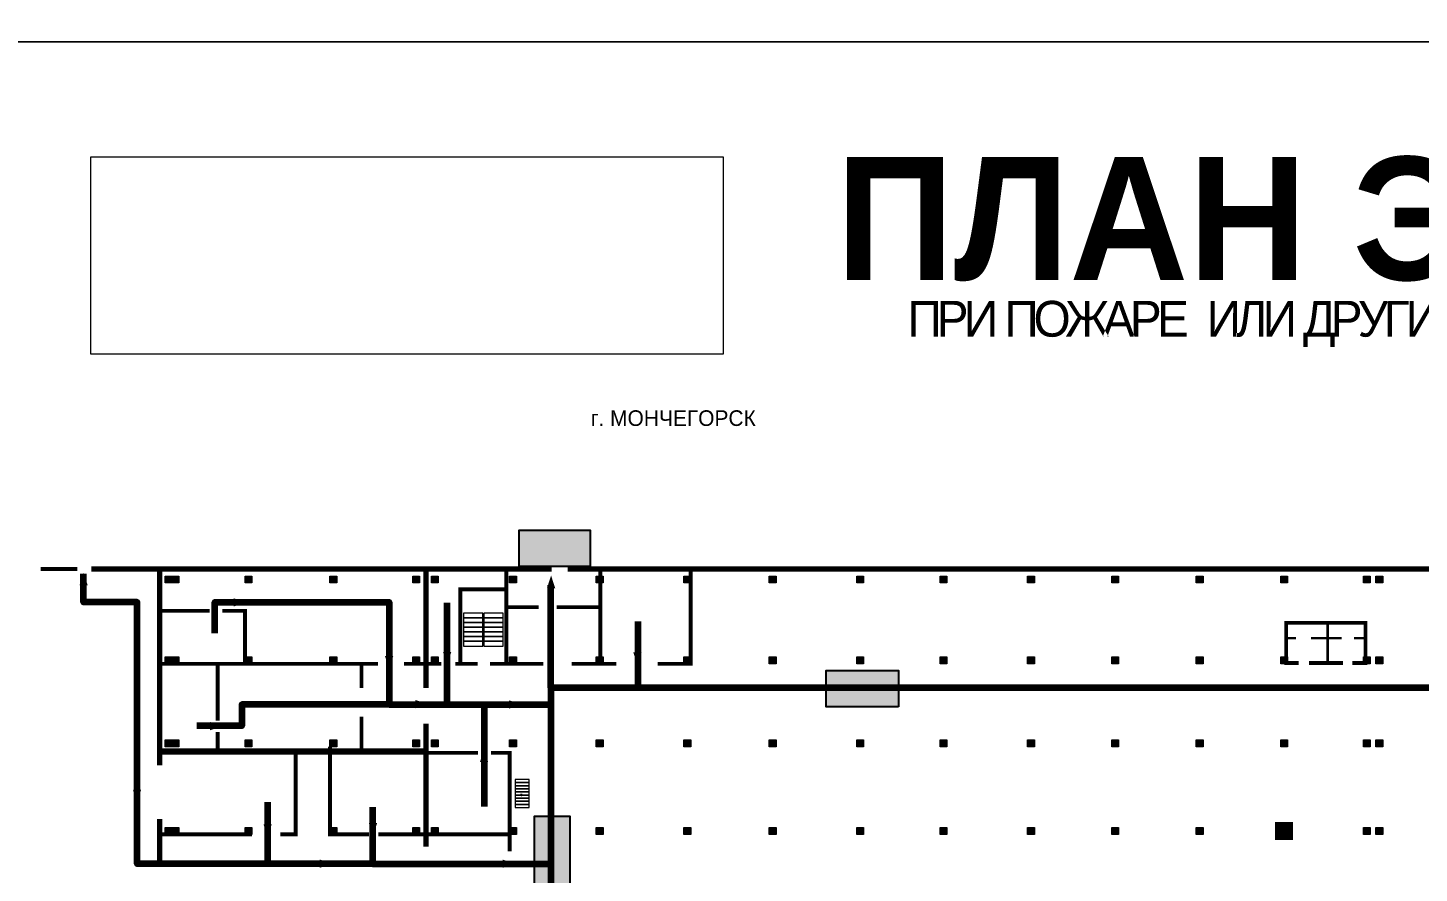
# Model space of a CAD drawing. Header units: millimetres. Extents: x 13810 to 67229, y 12374 to 21950.
# Drawn here: x 27290.6 to 27539.5, y 14398.8 to 14549.9 of the extents above; entities that cross this region are included whole.
import ezdxf

# ---------------------------------------------------------------- set-up
doc = ezdxf.new("R2010")
doc.units = ezdxf.units.MM
doc.layers.add('План_Штампы', color=7, linetype='Continuous')
doc.styles.add('обычный', font='arial.ttf')
picture_1 = doc.add_image_def('image1.jpg', size_in_pixel=(337, 105))

# ---------------------------------------------------------------- blocks, each defined once
blk = doc.blocks.new('A$C32E8229D')
at = {"true_color": 0xffffff}
blk.add_hatch(color=7, dxfattribs=at).paths.add_polyline_path([(0, 0), (0, -8), (16, -8), (16, 0)])
h = blk.add_hatch(color=126)
h.paths.add_polyline_path([(0.2, -0.2), (15.8, -0.2), (15.8, -7.8), (0.2, -7.8)])
h.paths.add_polyline_path([(13.49, -2.05), (12.08, -2.05), (11.37, -2.63, 0.162397), (11.29, -2.84), (11.29, -3.63), (10.35, -3.63), (10.35, -4.05), (11.68, -4.05), (11.68, -3.48), (12.26, -4.28), (11.29, -5.1), (11.29, -6.78), (11.85, -6.78), (11.85, -5.44), (12.8, -4.64), (12.8, -5.94), (14.46, -5.94), (14.46, -5.39), (13.45, -5.39), (13.45, -3.97), (12.46, -2.59), (13.15, -2.59), (13.69, -3.34), (14.18, -3)], flags=16)
h.paths.add_polyline_path([(10.74, -1.82, 1), (11.8, -1.82, 1)], flags=16)
h.paths.add_polyline_path([(9.39, -3.59), (5.99, -3.59), (6.56, -3.03), (5.91, -3.03), (5.1, -3.83), (5.91, -4.64), (6.56, -4.64), (5.99, -4.09), (9.39, -4.09)], flags=16)
h.paths.add_polyline_path([(4.29, -1.08), (1.72, -1.08), (1.72, -6.6), (4.29, -6.6)], flags=16)
at = {"color": 126}
blk.add_lwpolyline([(16, -8), (0, -8), (0, 0), (16, 0)], close=True, dxfattribs=at)
blk = doc.blocks.new('A$C7B4425F7')
at = {"true_color": 0xffffff}
blk.add_hatch(color=7, dxfattribs=at).paths.add_polyline_path([(0, 0), (-16, 0), (-16, -8), (0, -8)])
h = blk.add_hatch(color=126)
h.paths.add_polyline_path([(-0.2, -0.2), (-15.8, -0.2), (-15.8, -7.8), (-0.2, -7.8)])
h.paths.add_polyline_path([(-11.76, -2.03), (-11.76, -3.66), (-11.17, -3.66, -0.568275), (-11.17, -6.18), (-12.58, -6.18), (-12.58, -2.03)], flags=16)
h.paths.add_polyline_path([(-13.33, -4.12, -0.495768), (-13.59, -6.18), (-15.03, -6.18), (-15.03, -2.03), (-13.59, -2.03, -0.487973)], flags=16)
h.paths.add_polyline_path([(-10.25, -2.03), (-9.48, -2.03), (-9.48, -6.18), (-10.25, -6.18)], flags=16)
h.paths.add_polyline_path([(-13.84, -3.69), (-14.24, -3.69), (-14.24, -3.03), (-13.9, -3.03, -0.692621)], flags=0)
h.paths.add_polyline_path([(-9.15, -2.03), (-8.4, -2.03), (-8.04, -3.07), (-7.68, -2.03), (-6.93, -2.03), (-7.64, -4.1), (-6.93, -6.18), (-7.68, -6.18), (-8.04, -5.14), (-8.4, -6.18), (-9.15, -6.18), (-8.44, -4.1)], flags=16)
h.paths.add_polyline_path([(-11.76, -4.46), (-11.42, -4.46, -0.692621), (-11.36, -5.12), (-11.76, -5.12)], flags=0)
h.paths.add_polyline_path([(-13.9, -5.2), (-14.24, -5.2), (-14.24, -4.55), (-13.84, -4.55, -0.708038)], flags=0)
edge = h.paths.add_edge_path(flags=16)
edge.add_ellipse((-5.51, -4.08), major_axis=(0, 2.05), ratio=0.586184, start_angle=0, end_angle=360)
edge = h.paths.add_edge_path(flags=0)
edge.add_ellipse((-5.51, -4.08), major_axis=(0, 1.14), ratio=0.454828, start_angle=0, end_angle=360)
h.paths.add_polyline_path([(-4.13, -4.96, 0.377264), (-3.48, -4.52, 0.0555), (-3.16, -2.03), (-1.66, -2.03), (-1.66, -4.96), (-0.96, -4.96), (-0.96, -7.01), (-1.75, -7.01), (-1.75, -6.18), (-3.3, -6.18), (-3.3, -7.02), (-4.13, -7.02)], flags=16)
h.paths.add_polyline_path([(-2.73, -2.91), (-2.28, -2.91), (-2.28, -4.96), (-3.05, -4.96, 0.079136)], flags=0)
at = {"color": 126}
blk.add_lwpolyline([(-16, -8), (0, -8), (0, 0), (-16, 0)], close=True, dxfattribs=at)

msp = doc.modelspace()

# ---------------------------------------------------------------- hatches: boundary and pattern name
at = {"lineweight": 0}
h = msp.add_hatch(color=256, dxfattribs=at)
h.dxf.hatch_style = 1
h.paths.add_polyline_path([(27315.21, 14451.9), (27315.21, 14450.67), (27316.43, 14450.67), (27316.43, 14451.9)])
h = msp.add_hatch(color=256, dxfattribs=at)
h.dxf.hatch_style = 1
h.paths.add_polyline_path([(27316.43, 14451.9), (27316.43, 14450.67), (27317.66, 14450.67), (27317.66, 14451.9)])
h = msp.add_hatch(color=256, dxfattribs=at)
h.dxf.hatch_style = 1
h.paths.add_polyline_path([(27329.51, 14451.9), (27329.51, 14450.67), (27330.73, 14450.67), (27330.73, 14451.9)])
h = msp.add_hatch(color=256, dxfattribs=at)
h.dxf.hatch_style = 1
h.paths.add_polyline_path([(27344.69, 14451.9), (27344.69, 14450.67), (27345.91, 14450.67), (27345.91, 14451.9)])
h = msp.add_hatch(color=256, dxfattribs=at)
h.dxf.hatch_style = 1
h.paths.add_polyline_path([(27359.49, 14451.9), (27359.49, 14450.67), (27360.71, 14450.67), (27360.71, 14451.9)])
h = msp.add_hatch(color=256, dxfattribs=at)
h.dxf.hatch_style = 1
h.paths.add_polyline_path([(27362.83, 14451.9), (27362.83, 14450.67), (27364.05, 14450.67), (27364.05, 14451.9)])
h = msp.add_hatch(color=256, dxfattribs=at)
h.dxf.hatch_style = 1
h.paths.add_polyline_path([(27376.84, 14451.9), (27376.84, 14450.67), (27378.06, 14450.67), (27378.06, 14451.9)])
h = msp.add_hatch(color=256, dxfattribs=at)
h.dxf.hatch_style = 1
h.paths.add_polyline_path([(27392.34, 14451.9), (27392.34, 14450.67), (27393.56, 14450.67), (27393.56, 14451.9)])
h = msp.add_hatch(color=256, dxfattribs=at)
h.dxf.hatch_style = 1
h.paths.add_polyline_path([(27408.01, 14451.9), (27408.01, 14450.67), (27409.23, 14450.67), (27409.23, 14451.9)])
h = msp.add_hatch(color=256, dxfattribs=at)
h.dxf.hatch_style = 1
h.paths.add_polyline_path([(27423.28, 14451.9), (27423.28, 14450.67), (27424.5, 14450.67), (27424.5, 14451.9)])
h = msp.add_hatch(color=256, dxfattribs=at)
h.dxf.hatch_style = 1
h.paths.add_polyline_path([(27438.92, 14451.9), (27438.92, 14450.67), (27440.14, 14450.67), (27440.14, 14451.9)])
h = msp.add_hatch(color=256, dxfattribs=at)
h.dxf.hatch_style = 1
h.paths.add_polyline_path([(27453.85, 14451.9), (27453.85, 14450.67), (27455.07, 14450.67), (27455.07, 14451.9)])
h = msp.add_hatch(color=256, dxfattribs=at)
h.dxf.hatch_style = 1
h.paths.add_polyline_path([(27469.49, 14451.9), (27469.49, 14450.67), (27470.71, 14450.67), (27470.71, 14451.9)])
h = msp.add_hatch(color=256, dxfattribs=at)
h.dxf.hatch_style = 1
h.paths.add_polyline_path([(27484.54, 14451.9), (27484.54, 14450.67), (27485.76, 14450.67), (27485.76, 14451.9)])
h = msp.add_hatch(color=256, dxfattribs=at)
h.dxf.hatch_style = 1
h.paths.add_polyline_path([(27499.67, 14451.9), (27499.67, 14450.67), (27500.89, 14450.67), (27500.89, 14451.9)])
h = msp.add_hatch(color=256, dxfattribs=at)
h.dxf.hatch_style = 1
h.paths.add_polyline_path([(27514.78, 14451.9), (27514.78, 14450.67), (27516, 14450.67), (27516, 14451.9)])
h = msp.add_hatch(color=256, dxfattribs=at)
h.dxf.hatch_style = 1
h.paths.add_polyline_path([(27529.58, 14451.9), (27529.58, 14450.67), (27530.8, 14450.67), (27530.8, 14451.9)])
h = msp.add_hatch(color=256, dxfattribs=at)
h.dxf.hatch_style = 1
h.paths.add_polyline_path([(27531.81, 14451.9), (27531.81, 14450.67), (27533.03, 14450.67), (27533.03, 14451.9)])
h = msp.add_hatch(color=256, dxfattribs=at)
h.dxf.hatch_style = 1
h.paths.add_polyline_path([(27315.21, 14437.45), (27315.21, 14436.22), (27316.43, 14436.22), (27316.43, 14437.45)])
h = msp.add_hatch(color=256, dxfattribs=at)
h.dxf.hatch_style = 1
h.paths.add_polyline_path([(27316.43, 14437.45), (27316.43, 14436.22), (27317.66, 14436.22), (27317.66, 14437.45)])
h = msp.add_hatch(color=256, dxfattribs=at)
h.dxf.hatch_style = 1
h.paths.add_polyline_path([(27329.51, 14437.45), (27329.51, 14436.22), (27330.73, 14436.22), (27330.73, 14437.45)])
h = msp.add_hatch(color=256, dxfattribs=at)
h.dxf.hatch_style = 1
h.paths.add_polyline_path([(27344.69, 14437.45), (27344.69, 14436.22), (27345.91, 14436.22), (27345.91, 14437.45)])
h = msp.add_hatch(color=256, dxfattribs=at)
h.dxf.hatch_style = 1
h.paths.add_polyline_path([(27359.49, 14437.45), (27359.49, 14436.22), (27360.71, 14436.22), (27360.71, 14437.45)])
h = msp.add_hatch(color=256, dxfattribs=at)
h.dxf.hatch_style = 1
h.paths.add_polyline_path([(27362.83, 14437.45), (27362.83, 14436.22), (27364.05, 14436.22), (27364.05, 14437.45)])
h = msp.add_hatch(color=256, dxfattribs=at)
h.dxf.hatch_style = 1
h.paths.add_polyline_path([(27376.84, 14437.45), (27376.84, 14436.22), (27378.06, 14436.22), (27378.06, 14437.45)])
h = msp.add_hatch(color=256, dxfattribs=at)
h.dxf.hatch_style = 1
h.paths.add_polyline_path([(27392.34, 14437.45), (27392.34, 14436.22), (27393.56, 14436.22), (27393.56, 14437.45)])
h = msp.add_hatch(color=256, dxfattribs=at)
h.dxf.hatch_style = 1
h.paths.add_polyline_path([(27408.01, 14437.45), (27408.01, 14436.22), (27409.23, 14436.22), (27409.23, 14437.45)])
h = msp.add_hatch(color=256, dxfattribs=at)
h.dxf.hatch_style = 1
h.paths.add_polyline_path([(27423.28, 14437.45), (27423.28, 14436.22), (27424.5, 14436.22), (27424.5, 14437.45)])
h = msp.add_hatch(color=256, dxfattribs=at)
h.dxf.hatch_style = 1
h.paths.add_polyline_path([(27438.92, 14437.45), (27438.92, 14436.22), (27440.14, 14436.22), (27440.14, 14437.45)])
h = msp.add_hatch(color=256, dxfattribs=at)
h.dxf.hatch_style = 1
h.paths.add_polyline_path([(27453.85, 14437.45), (27453.85, 14436.22), (27455.07, 14436.22), (27455.07, 14437.45)])
h = msp.add_hatch(color=256, dxfattribs=at)
h.dxf.hatch_style = 1
h.paths.add_polyline_path([(27469.49, 14437.45), (27469.49, 14436.22), (27470.71, 14436.22), (27470.71, 14437.45)])
h = msp.add_hatch(color=256, dxfattribs=at)
h.dxf.hatch_style = 1
h.paths.add_polyline_path([(27484.54, 14437.45), (27484.54, 14436.22), (27485.76, 14436.22), (27485.76, 14437.45)])
h = msp.add_hatch(color=256, dxfattribs=at)
h.dxf.hatch_style = 1
h.paths.add_polyline_path([(27499.67, 14437.45), (27499.67, 14436.22), (27500.89, 14436.22), (27500.89, 14437.45)])
h = msp.add_hatch(color=256, dxfattribs=at)
h.dxf.hatch_style = 1
h.paths.add_polyline_path([(27514.78, 14437.45), (27514.78, 14436.22), (27516, 14436.22), (27516, 14437.45)])
h = msp.add_hatch(color=256, dxfattribs=at)
h.dxf.hatch_style = 1
h.paths.add_polyline_path([(27529.58, 14437.45), (27529.58, 14436.22), (27530.8, 14436.22), (27530.8, 14437.45)])
h = msp.add_hatch(color=256, dxfattribs=at)
h.dxf.hatch_style = 1
h.paths.add_polyline_path([(27531.81, 14437.45), (27531.81, 14436.22), (27533.03, 14436.22), (27533.03, 14437.45)])
h = msp.add_hatch(color=256, dxfattribs=at)
h.dxf.hatch_style = 1
h.paths.add_polyline_path([(27315.21, 14422.61), (27315.21, 14421.38), (27316.43, 14421.38), (27316.43, 14422.61)])
h = msp.add_hatch(color=256, dxfattribs=at)
h.dxf.hatch_style = 1
h.paths.add_polyline_path([(27316.43, 14422.61), (27316.43, 14421.38), (27317.66, 14421.38), (27317.66, 14422.61)])
h = msp.add_hatch(color=256, dxfattribs=at)
h.dxf.hatch_style = 1
h.paths.add_polyline_path([(27329.51, 14422.61), (27329.51, 14421.38), (27330.73, 14421.38), (27330.73, 14422.61)])
h = msp.add_hatch(color=256, dxfattribs=at)
h.dxf.hatch_style = 1
h.paths.add_polyline_path([(27344.69, 14422.61), (27344.69, 14421.38), (27345.91, 14421.38), (27345.91, 14422.61)])
h = msp.add_hatch(color=256, dxfattribs=at)
h.dxf.hatch_style = 1
h.paths.add_polyline_path([(27359.49, 14422.61), (27359.49, 14421.38), (27360.71, 14421.38), (27360.71, 14422.61)])
h = msp.add_hatch(color=256, dxfattribs=at)
h.dxf.hatch_style = 1
h.paths.add_polyline_path([(27362.83, 14422.61), (27362.83, 14421.38), (27364.05, 14421.38), (27364.05, 14422.61)])
h = msp.add_hatch(color=256, dxfattribs=at)
h.dxf.hatch_style = 1
h.paths.add_polyline_path([(27376.84, 14422.61), (27376.84, 14421.38), (27378.06, 14421.38), (27378.06, 14422.61)])
h = msp.add_hatch(color=256, dxfattribs=at)
h.dxf.hatch_style = 1
h.paths.add_polyline_path([(27392.34, 14422.61), (27392.34, 14421.38), (27393.56, 14421.38), (27393.56, 14422.61)])
h = msp.add_hatch(color=256, dxfattribs=at)
h.dxf.hatch_style = 1
h.paths.add_polyline_path([(27408.01, 14422.61), (27408.01, 14421.38), (27409.23, 14421.38), (27409.23, 14422.61)])
h = msp.add_hatch(color=256, dxfattribs=at)
h.dxf.hatch_style = 1
h.paths.add_polyline_path([(27423.28, 14422.61), (27423.28, 14421.38), (27424.5, 14421.38), (27424.5, 14422.61)])
h = msp.add_hatch(color=256, dxfattribs=at)
h.dxf.hatch_style = 1
h.paths.add_polyline_path([(27438.92, 14422.61), (27438.92, 14421.38), (27440.14, 14421.38), (27440.14, 14422.61)])
h = msp.add_hatch(color=256, dxfattribs=at)
h.dxf.hatch_style = 1
h.paths.add_polyline_path([(27453.85, 14422.61), (27453.85, 14421.38), (27455.07, 14421.38), (27455.07, 14422.61)])
h = msp.add_hatch(color=256, dxfattribs=at)
h.dxf.hatch_style = 1
h.paths.add_polyline_path([(27469.49, 14422.61), (27469.49, 14421.38), (27470.71, 14421.38), (27470.71, 14422.61)])
h = msp.add_hatch(color=256, dxfattribs=at)
h.dxf.hatch_style = 1
h.paths.add_polyline_path([(27484.54, 14422.61), (27484.54, 14421.38), (27485.76, 14421.38), (27485.76, 14422.61)])
h = msp.add_hatch(color=256, dxfattribs=at)
h.dxf.hatch_style = 1
h.paths.add_polyline_path([(27499.67, 14422.61), (27499.67, 14421.38), (27500.89, 14421.38), (27500.89, 14422.61)])
h = msp.add_hatch(color=256, dxfattribs=at)
h.dxf.hatch_style = 1
h.paths.add_polyline_path([(27514.78, 14422.61), (27514.78, 14421.38), (27516, 14421.38), (27516, 14422.61)])
h = msp.add_hatch(color=256, dxfattribs=at)
h.dxf.hatch_style = 1
h.paths.add_polyline_path([(27529.58, 14422.61), (27529.58, 14421.38), (27530.8, 14421.38), (27530.8, 14422.61)])
h = msp.add_hatch(color=256, dxfattribs=at)
h.dxf.hatch_style = 1
h.paths.add_polyline_path([(27531.81, 14422.61), (27531.81, 14421.38), (27533.03, 14421.38), (27533.03, 14422.61)])
h = msp.add_hatch(color=256, dxfattribs=at)
h.dxf.hatch_style = 1
h.paths.add_polyline_path([(27315.21, 14406.94), (27315.21, 14405.71), (27316.43, 14405.71), (27316.43, 14406.94)])
h = msp.add_hatch(color=256, dxfattribs=at)
h.dxf.hatch_style = 1
h.paths.add_polyline_path([(27316.43, 14406.94), (27316.43, 14405.71), (27317.66, 14405.71), (27317.66, 14406.94)])
h = msp.add_hatch(color=256, dxfattribs=at)
h.dxf.hatch_style = 1
h.paths.add_polyline_path([(27329.51, 14406.94), (27329.51, 14405.71), (27330.73, 14405.71), (27330.73, 14406.94)])
h = msp.add_hatch(color=256, dxfattribs=at)
h.dxf.hatch_style = 1
h.paths.add_polyline_path([(27344.69, 14406.94), (27344.69, 14405.71), (27345.91, 14405.71), (27345.91, 14406.94)])
h = msp.add_hatch(color=256, dxfattribs=at)
h.dxf.hatch_style = 1
h.paths.add_polyline_path([(27359.49, 14406.94), (27359.49, 14405.71), (27360.71, 14405.71), (27360.71, 14406.94)])
h = msp.add_hatch(color=256, dxfattribs=at)
h.dxf.hatch_style = 1
h.paths.add_polyline_path([(27362.83, 14406.94), (27362.83, 14405.71), (27364.05, 14405.71), (27364.05, 14406.94)])
h = msp.add_hatch(color=256, dxfattribs=at)
h.dxf.hatch_style = 1
h.paths.add_polyline_path([(27376.84, 14406.94), (27376.84, 14405.71), (27378.06, 14405.71), (27378.06, 14406.94)])
h = msp.add_hatch(color=256, dxfattribs=at)
h.dxf.hatch_style = 1
h.paths.add_polyline_path([(27392.34, 14406.94), (27392.34, 14405.71), (27393.56, 14405.71), (27393.56, 14406.94)])
h = msp.add_hatch(color=256, dxfattribs=at)
h.dxf.hatch_style = 1
h.paths.add_polyline_path([(27408.01, 14406.94), (27408.01, 14405.71), (27409.23, 14405.71), (27409.23, 14406.94)])
h = msp.add_hatch(color=256, dxfattribs=at)
h.dxf.hatch_style = 1
h.paths.add_polyline_path([(27423.28, 14406.94), (27423.28, 14405.71), (27424.5, 14405.71), (27424.5, 14406.94)])
h = msp.add_hatch(color=256, dxfattribs=at)
h.dxf.hatch_style = 1
h.paths.add_polyline_path([(27438.92, 14406.94), (27438.92, 14405.71), (27440.14, 14405.71), (27440.14, 14406.94)])
h = msp.add_hatch(color=256, dxfattribs=at)
h.dxf.hatch_style = 1
h.paths.add_polyline_path([(27453.85, 14406.94), (27453.85, 14405.71), (27455.07, 14405.71), (27455.07, 14406.94)])
h = msp.add_hatch(color=256, dxfattribs=at)
h.dxf.hatch_style = 1
h.paths.add_polyline_path([(27469.49, 14406.94), (27469.49, 14405.71), (27470.71, 14405.71), (27470.71, 14406.94)])
h = msp.add_hatch(color=256, dxfattribs=at)
h.dxf.hatch_style = 1
h.paths.add_polyline_path([(27484.54, 14406.94), (27484.54, 14405.71), (27485.76, 14405.71), (27485.76, 14406.94)])
h = msp.add_hatch(color=256, dxfattribs=at)
h.dxf.hatch_style = 1
h.paths.add_polyline_path([(27499.67, 14406.94), (27499.67, 14405.71), (27500.89, 14405.71), (27500.89, 14406.94)])
h = msp.add_hatch(color=256, dxfattribs=at)
h.dxf.hatch_style = 1
h.paths.add_polyline_path([(27514.78, 14406.94), (27514.78, 14405.71), (27516, 14405.71), (27516, 14406.94)])
h = msp.add_hatch(color=256, dxfattribs=at)
h.dxf.hatch_style = 1
h.paths.add_polyline_path([(27529.58, 14406.94), (27529.58, 14405.71), (27530.8, 14405.71), (27530.8, 14406.94)])
h = msp.add_hatch(color=256, dxfattribs=at)
h.dxf.hatch_style = 1
h.paths.add_polyline_path([(27531.81, 14406.94), (27531.81, 14405.71), (27533.03, 14405.71), (27533.03, 14406.94)])

# ---------------------------------------------------------------- linework, layer by layer
at = {"color": 126, "lineweight": 0, "true_color": 0x008754}
for points in [[(27276.58, 14942.45), (27876.58, 14942.45), (27876.58, 14547.45), (27276.58, 14547.45)], [(27276.58, 14547.45), (27876.58, 14547.45), (27876.58, 14152.45), (27276.58, 14152.45)]]:
    msp.add_lwpolyline(points, close=True, dxfattribs=at)
at = {"lineweight": 0}
for points, const_width in [([(27292.93, 14453.18), (27299.52, 14453.18)], 0.693), ([(27314.23, 14418.04), (27314.23, 14453.18), (27302.03, 14453.18), (27384.35, 14453.18)], 0.924), ([(27361.87, 14431.89), (27361.87, 14453.26)], 0.924), ([(27382.03, 14446.34), (27376.24, 14446.34), (27376.24, 14436.22), (27376.24, 14453.31), (27376.24, 14449.52), (27368, 14449.52), (27368, 14436.22)], 0.693), ([(27387.21, 14453.18), (27572.95, 14453.18)], 0.924), ([(27393.06, 14436.22), (27393.06, 14453.26)], 0.693), ([(27403.3, 14436.22), (27409.23, 14436.22), (27409.23, 14453.24)], 0.693), ([(27393.06, 14446.34), (27385.26, 14446.34)], 0.693), ([(27323.16, 14445.69), (27314.23, 14445.69)], 0.693), ([(27329.51, 14436.22), (27329.51, 14445.69), (27325.42, 14445.69)], 0.693), ([(27527.56, 14436.38), (27529.95, 14436.38), (27529.95, 14443.54), (27515.75, 14443.54), (27515.75, 14436.38), (27517.96, 14436.38)], 0.693), ([(27523.18, 14436.38), (27523.18, 14443.54)], 0.462), ([(27515.75, 14440.81), (27517.49, 14440.81)], 0.462), ([(27525.71, 14440.81), (27520.18, 14440.81)], 0.462), ([(27529.95, 14440.81), (27527.86, 14440.81)], 0.462), ([(27353.28, 14436.22), (27314.27, 14436.22)], 0.693), ([(27324.62, 14436.22), (27324.62, 14426.03)], 0.693), ([(27350.34, 14436.22), (27350.34, 14431.91)], 0.693), ([(27362.03, 14436.22), (27357.92, 14436.22)], 0.693), ([(27364.64, 14436.22), (27362.03, 14436.22)], 0.693), ([(27371.12, 14436.22), (27367.12, 14436.22)], 0.693), ([(27382.85, 14436.22), (27373.33, 14436.22)], 0.693), ([(27395.93, 14436.22), (27387.93, 14436.22)], 0.693), ([(27519.81, 14436.38), (27525.91, 14436.38)], 0.693), ([(27350.34, 14426.75), (27350.34, 14420.63)], 0.693), ([(27324.62, 14424.05), (27324.62, 14420.8)], 0.693), ([(27361.87, 14403.54), (27361.87, 14425.49)], 0.924), ([(27351.65, 14405.71), (27344.69, 14405.71), (27344.69, 14421.38)], 0.693), ([(27361.87, 14420.73), (27314.34, 14420.73)], 0.693), ([(27371.16, 14420.31), (27314.46, 14420.31)], 0.693), ([(27335.79, 14405.71), (27338.55, 14405.71), (27338.55, 14420.51)], 0.693), ([(27376.84, 14402.7), (27376.84, 14420.31), (27373.51, 14420.31)], 0.693), ([(27314.23, 14400.61), (27314.23, 14408.45)], 0.924), ([(27330.73, 14405.71), (27314.48, 14405.71)], 0.693), ([(27376.84, 14405.71), (27353.34, 14405.71)], 0.693)]:
    msp.add_lwpolyline(points, dxfattribs=dict(at, const_width=const_width))
at = {"color": 126, "lineweight": 100, "true_color": 0x008754}
for points in [[(27333.57, 14400.47), (27310.22, 14400.47), (27310.22, 14447.23), (27300.62, 14447.23), (27300.62, 14452.28)], [(27825.68, 14431.93), (27384.21, 14431.93), (27384.21, 14450.26)], [(27324.08, 14441.71), (27324.08, 14447.23), (27355.31, 14447.23), (27355.31, 14428.95), (27384.21, 14428.95)], [(27365.68, 14428.95), (27365.68, 14447.12)], [(27399.75, 14443.79), (27399.75, 14431.93)], [(27384.21, 14431.93), (27384.21, 14284.62)], [(27355.31, 14428.95), (27328.93, 14428.95), (27328.93, 14425.1), (27320.89, 14425.1)], [(27372.25, 14428.95), (27372.25, 14410.72)], [(27352.33, 14400.47), (27333.57, 14400.47), (27333.57, 14411.5)], [(27352.33, 14410.56), (27352.33, 14400.47), (27384.21, 14400.47)]]:
    msp.add_lwpolyline(points, dxfattribs=at)
at = {"lineweight": 0}
for points in [[(27316.43, 14450.67), (27315.21, 14450.67), (27315.21, 14451.9), (27316.43, 14451.9)], [(27317.66, 14450.67), (27316.43, 14450.67), (27316.43, 14451.9), (27317.66, 14451.9)], [(27330.73, 14450.67), (27329.51, 14450.67), (27329.51, 14451.9), (27330.73, 14451.9)], [(27345.91, 14450.67), (27344.69, 14450.67), (27344.69, 14451.9), (27345.91, 14451.9)], [(27360.71, 14450.67), (27359.49, 14450.67), (27359.49, 14451.9), (27360.71, 14451.9)], [(27364.05, 14450.67), (27362.83, 14450.67), (27362.83, 14451.9), (27364.05, 14451.9)], [(27378.06, 14450.67), (27376.84, 14450.67), (27376.84, 14451.9), (27378.06, 14451.9)], [(27393.56, 14450.67), (27392.34, 14450.67), (27392.34, 14451.9), (27393.56, 14451.9)], [(27409.23, 14450.67), (27408.01, 14450.67), (27408.01, 14451.9), (27409.23, 14451.9)], [(27424.5, 14450.67), (27423.28, 14450.67), (27423.28, 14451.9), (27424.5, 14451.9)], [(27440.14, 14450.67), (27438.92, 14450.67), (27438.92, 14451.9), (27440.14, 14451.9)], [(27455.07, 14450.67), (27453.85, 14450.67), (27453.85, 14451.9), (27455.07, 14451.9)], [(27470.71, 14450.67), (27469.49, 14450.67), (27469.49, 14451.9), (27470.71, 14451.9)], [(27485.76, 14450.67), (27484.54, 14450.67), (27484.54, 14451.9), (27485.76, 14451.9)], [(27500.89, 14450.67), (27499.67, 14450.67), (27499.67, 14451.9), (27500.89, 14451.9)], [(27516, 14450.67), (27514.78, 14450.67), (27514.78, 14451.9), (27516, 14451.9)], [(27530.8, 14450.67), (27529.58, 14450.67), (27529.58, 14451.9), (27530.8, 14451.9)], [(27533.03, 14450.67), (27531.81, 14450.67), (27531.81, 14451.9), (27533.03, 14451.9)], [(27372.06, 14445.3), (27368.57, 14445.3), (27368.57, 14444.45), (27372.06, 14444.45)], [(27372.06, 14444.45), (27368.57, 14444.45), (27368.57, 14443.61), (27372.06, 14443.61)], [(27375.69, 14445.3), (27372.2, 14445.3), (27372.2, 14444.45), (27375.69, 14444.45)], [(27375.69, 14444.45), (27372.2, 14444.45), (27372.2, 14443.61), (27375.69, 14443.61)], [(27372.06, 14443.61), (27368.57, 14443.61), (27368.57, 14442.77), (27372.06, 14442.77)], [(27372.06, 14442.77), (27368.57, 14442.77), (27368.57, 14441.93), (27372.06, 14441.93)], [(27372.06, 14441.93), (27368.57, 14441.93), (27368.57, 14441.09), (27372.06, 14441.09)], [(27375.69, 14443.61), (27372.2, 14443.61), (27372.2, 14442.77), (27375.69, 14442.77)], [(27375.69, 14442.77), (27372.2, 14442.77), (27372.2, 14441.93), (27375.69, 14441.93)], [(27375.69, 14441.93), (27372.2, 14441.93), (27372.2, 14441.09), (27375.69, 14441.09)], [(27372.06, 14441.09), (27368.57, 14441.09), (27368.57, 14440.24), (27372.06, 14440.24)], [(27372.06, 14440.24), (27368.57, 14440.24), (27368.57, 14439.4), (27372.06, 14439.4)], [(27375.69, 14441.09), (27372.2, 14441.09), (27372.2, 14440.24), (27375.69, 14440.24)], [(27375.69, 14440.24), (27372.2, 14440.24), (27372.2, 14439.4), (27375.69, 14439.4)], [(27316.43, 14436.22), (27315.21, 14436.22), (27315.21, 14437.45), (27316.43, 14437.45)], [(27317.66, 14436.22), (27316.43, 14436.22), (27316.43, 14437.45), (27317.66, 14437.45)], [(27330.73, 14436.22), (27329.51, 14436.22), (27329.51, 14437.45), (27330.73, 14437.45)], [(27345.91, 14436.22), (27344.69, 14436.22), (27344.69, 14437.45), (27345.91, 14437.45)], [(27360.71, 14436.22), (27359.49, 14436.22), (27359.49, 14437.45), (27360.71, 14437.45)], [(27364.05, 14436.22), (27362.83, 14436.22), (27362.83, 14437.45), (27364.05, 14437.45)], [(27378.06, 14436.22), (27376.84, 14436.22), (27376.84, 14437.45), (27378.06, 14437.45)], [(27393.56, 14436.22), (27392.34, 14436.22), (27392.34, 14437.45), (27393.56, 14437.45)], [(27409.23, 14436.22), (27408.01, 14436.22), (27408.01, 14437.45), (27409.23, 14437.45)], [(27424.5, 14436.22), (27423.28, 14436.22), (27423.28, 14437.45), (27424.5, 14437.45)], [(27440.14, 14436.22), (27438.92, 14436.22), (27438.92, 14437.45), (27440.14, 14437.45)], [(27455.07, 14436.22), (27453.85, 14436.22), (27453.85, 14437.45), (27455.07, 14437.45)], [(27470.71, 14436.22), (27469.49, 14436.22), (27469.49, 14437.45), (27470.71, 14437.45)], [(27485.76, 14436.22), (27484.54, 14436.22), (27484.54, 14437.45), (27485.76, 14437.45)], [(27500.89, 14436.22), (27499.67, 14436.22), (27499.67, 14437.45), (27500.89, 14437.45)], [(27516, 14436.22), (27514.78, 14436.22), (27514.78, 14437.45), (27516, 14437.45)], [(27530.8, 14436.22), (27529.58, 14436.22), (27529.58, 14437.45), (27530.8, 14437.45)], [(27533.03, 14436.22), (27531.81, 14436.22), (27531.81, 14437.45), (27533.03, 14437.45)], [(27316.43, 14421.38), (27315.21, 14421.38), (27315.21, 14422.61), (27316.43, 14422.61)], [(27317.66, 14421.38), (27316.43, 14421.38), (27316.43, 14422.61), (27317.66, 14422.61)], [(27330.73, 14421.38), (27329.51, 14421.38), (27329.51, 14422.61), (27330.73, 14422.61)], [(27345.91, 14421.38), (27344.69, 14421.38), (27344.69, 14422.61), (27345.91, 14422.61)], [(27360.71, 14421.38), (27359.49, 14421.38), (27359.49, 14422.61), (27360.71, 14422.61)], [(27364.05, 14421.38), (27362.83, 14421.38), (27362.83, 14422.61), (27364.05, 14422.61)], [(27378.06, 14421.38), (27376.84, 14421.38), (27376.84, 14422.61), (27378.06, 14422.61)], [(27393.56, 14421.38), (27392.34, 14421.38), (27392.34, 14422.61), (27393.56, 14422.61)], [(27409.23, 14421.38), (27408.01, 14421.38), (27408.01, 14422.61), (27409.23, 14422.61)], [(27424.5, 14421.38), (27423.28, 14421.38), (27423.28, 14422.61), (27424.5, 14422.61)], [(27440.14, 14421.38), (27438.92, 14421.38), (27438.92, 14422.61), (27440.14, 14422.61)], [(27455.07, 14421.38), (27453.85, 14421.38), (27453.85, 14422.61), (27455.07, 14422.61)], [(27470.71, 14421.38), (27469.49, 14421.38), (27469.49, 14422.61), (27470.71, 14422.61)], [(27485.76, 14421.38), (27484.54, 14421.38), (27484.54, 14422.61), (27485.76, 14422.61)], [(27500.89, 14421.38), (27499.67, 14421.38), (27499.67, 14422.61), (27500.89, 14422.61)], [(27516, 14421.38), (27514.78, 14421.38), (27514.78, 14422.61), (27516, 14422.61)], [(27530.8, 14421.38), (27529.58, 14421.38), (27529.58, 14422.61), (27530.8, 14422.61)], [(27533.03, 14421.38), (27531.81, 14421.38), (27531.81, 14422.61), (27533.03, 14422.61)], [(27380.3, 14415.53), (27377.8, 14415.53), (27377.8, 14414.97), (27380.3, 14414.97)], [(27380.3, 14414.97), (27377.8, 14414.97), (27377.8, 14414.41), (27380.3, 14414.41)], [(27380.3, 14414.41), (27377.8, 14414.41), (27377.8, 14413.86), (27380.3, 14413.86)], [(27380.3, 14413.86), (27377.8, 14413.86), (27377.8, 14413.3), (27380.3, 14413.3)], [(27380.3, 14413.3), (27377.8, 14413.3), (27377.8, 14412.74), (27380.3, 14412.74)], [(27380.3, 14412.74), (27377.8, 14412.74), (27377.8, 14412.19), (27380.3, 14412.19)], [(27380.3, 14412.19), (27377.8, 14412.19), (27377.8, 14411.63), (27380.3, 14411.63)], [(27380.3, 14411.63), (27377.8, 14411.63), (27377.8, 14411.07), (27380.3, 14411.07)], [(27380.3, 14411.07), (27377.8, 14411.07), (27377.8, 14410.51), (27380.3, 14410.51)], [(27316.43, 14405.71), (27315.21, 14405.71), (27315.21, 14406.94), (27316.43, 14406.94)], [(27317.66, 14405.71), (27316.43, 14405.71), (27316.43, 14406.94), (27317.66, 14406.94)], [(27330.73, 14405.71), (27329.51, 14405.71), (27329.51, 14406.94), (27330.73, 14406.94)], [(27345.91, 14405.71), (27344.69, 14405.71), (27344.69, 14406.94), (27345.91, 14406.94)], [(27360.71, 14405.71), (27359.49, 14405.71), (27359.49, 14406.94), (27360.71, 14406.94)], [(27364.05, 14405.71), (27362.83, 14405.71), (27362.83, 14406.94), (27364.05, 14406.94)], [(27378.06, 14405.71), (27376.84, 14405.71), (27376.84, 14406.94), (27378.06, 14406.94)], [(27393.56, 14405.71), (27392.34, 14405.71), (27392.34, 14406.94), (27393.56, 14406.94)], [(27409.23, 14405.71), (27408.01, 14405.71), (27408.01, 14406.94), (27409.23, 14406.94)], [(27424.5, 14405.71), (27423.28, 14405.71), (27423.28, 14406.94), (27424.5, 14406.94)], [(27440.14, 14405.71), (27438.92, 14405.71), (27438.92, 14406.94), (27440.14, 14406.94)], [(27455.07, 14405.71), (27453.85, 14405.71), (27453.85, 14406.94), (27455.07, 14406.94)], [(27470.71, 14405.71), (27469.49, 14405.71), (27469.49, 14406.94), (27470.71, 14406.94)], [(27485.76, 14405.71), (27484.54, 14405.71), (27484.54, 14406.94), (27485.76, 14406.94)], [(27500.89, 14405.71), (27499.67, 14405.71), (27499.67, 14406.94), (27500.89, 14406.94)], [(27530.8, 14405.71), (27529.58, 14405.71), (27529.58, 14406.94), (27530.8, 14406.94)], [(27533.03, 14405.71), (27531.81, 14405.71), (27531.81, 14406.94), (27533.03, 14406.94)]]:
    msp.add_lwpolyline(points, close=True, dxfattribs=at)
at = {"lineweight": 0, "const_width": 2}
msp.add_lwpolyline([(27516, 14405.71), (27514.78, 14405.71), (27514.78, 14406.94), (27516, 14406.94)], close=True, dxfattribs=at)
at = {"layer": 'План_Штампы', "color": 126, "true_color": 0x008754}
for points in [[(27301.36, 14450.23), (27299.88, 14450.23), (27300.61, 14452.5)], [(27384.99, 14449.74), (27383.52, 14449.75), (27384.25, 14452.01)], [(27327.45, 14446.46), (27327.45, 14447.94), (27329.71, 14447.21)], [(27354.53, 14437.59), (27356.01, 14437.59), (27355.28, 14435.33)], [(27364.93, 14438.34), (27366.4, 14438.34), (27365.68, 14436.07)], [(27398.96, 14438.25), (27400.43, 14438.25), (27399.7, 14435.98)], [(27359.95, 14428.27), (27359.95, 14429.75), (27362.22, 14429.02)], [(27376.73, 14428.21), (27376.74, 14429.68), (27379, 14428.95)], [(27323.26, 14424.35), (27323.26, 14425.82), (27325.52, 14425.09)], [(27373, 14418.66), (27371.53, 14418.66), (27372.26, 14420.93)], [(27310.92, 14413.43), (27309.45, 14413.43), (27310.18, 14415.69)], [(27332.8, 14407.51), (27334.27, 14407.51), (27333.55, 14405.25)], [(27351.66, 14407.74), (27353.13, 14407.74), (27352.4, 14405.47)], [(27342.88, 14399.74), (27342.88, 14401.21), (27345.14, 14400.49)], [(27375.57, 14399.74), (27375.57, 14401.21), (27377.83, 14400.49)]]:
    msp.add_solid(points, dxfattribs=at)
at = {"layer": 'План_Штампы'}
msp.add_solid([(27378.74, 14413.01), (27379.13, 14413.01), (27378.94, 14412.4)], dxfattribs=at)

# ---------------------------------------------------------------- block references
at = {"layer": 'План_Штампы', "xscale": 0.8, "yscale": 0.8, "zscale": 0.8}
msp.add_blockref('A$C7B4425F7', (27391.3, 14460.07), dxfattribs=at)
at = {"layer": 'План_Штампы', "color": 126, "true_color": 0x008754}
for p, xscale, yscale, zscale, rotation in [((27433.47, 14435.03), 0.8100087101568005, 0.8100087101568005, 0.8100087101568005, 359.9978653237144), ((27381.25, 14408.93), -0.8, 0.8, 0.8, 90)]:
    msp.add_blockref('A$C32E8229D', p, dxfattribs=dict(at, xscale=xscale, yscale=yscale, zscale=zscale, rotation=rotation))

# ---------------------------------------------------------------- texts
at = {"lineweight": 0, "style": 'обычный'}
for s, insert, char_height, width, attachment_point in [('{\\fProxima Nova Rg|b1|i0|c204|p2;ПЛАН ЭВАКУАЦИИ}', (27435.2, 14526.86), 22, 493.8901, 1), ('\\pi-8.4,l8.4,t8.4;{\\fProxima Nova Rg|b0|i0|c204|p2;г. МОНЧЕГОРСК\\H1.1997x; }', (27406.11, 14480.13), 2.8, 126.6484, 5)]:
    msp.add_mtext(s, dxfattribs=dict(at, insert=insert, char_height=char_height, width=width, attachment_point=attachment_point))
at = {"color": 0, "lineweight": 0, "insert": (27585.47, 14501.29), "char_height": 8, "width": 449.2158, "attachment_point": 5, "style": 'обычный'}
msp.add_mtext('{\\fArial Black|b1|i0|c204|p34;\\H2x;\\T0.85;  \\fArial Narrow|b0|i0|c204|p34;\\H0.8x;\\W0.9;\\P\\fProxima Nova Rg|b0|i0|c204|p2;\\H0.5x;\\W1;\\C256;ПРИ ПОЖАРЕ  ИЛИ ДРУГИХ ЧРЕЗВЫЧАЙНЫХ СИТУАЦИЯХ  ИЗ ПОМЕЩЕНИЙ \\fProxima Nova Rg|b1|i0|c204|p2;\\H1.25x;\\PЦЭН-2: ГМО +0,00}', dxfattribs=at)

# ---------------------------------------------------------------- pictures from other files: only their frames are drawn
at = {"color": 7, "lineweight": 0, "true_color": 0xf5f5ff}
image = msp.add_image(picture_1, insert=(27301.94, 14491.61), size_in_units=(113.11, 35.24), dxfattribs=at)
image.dxf.flags = 7

doc.saveas('drawing.dxf')
